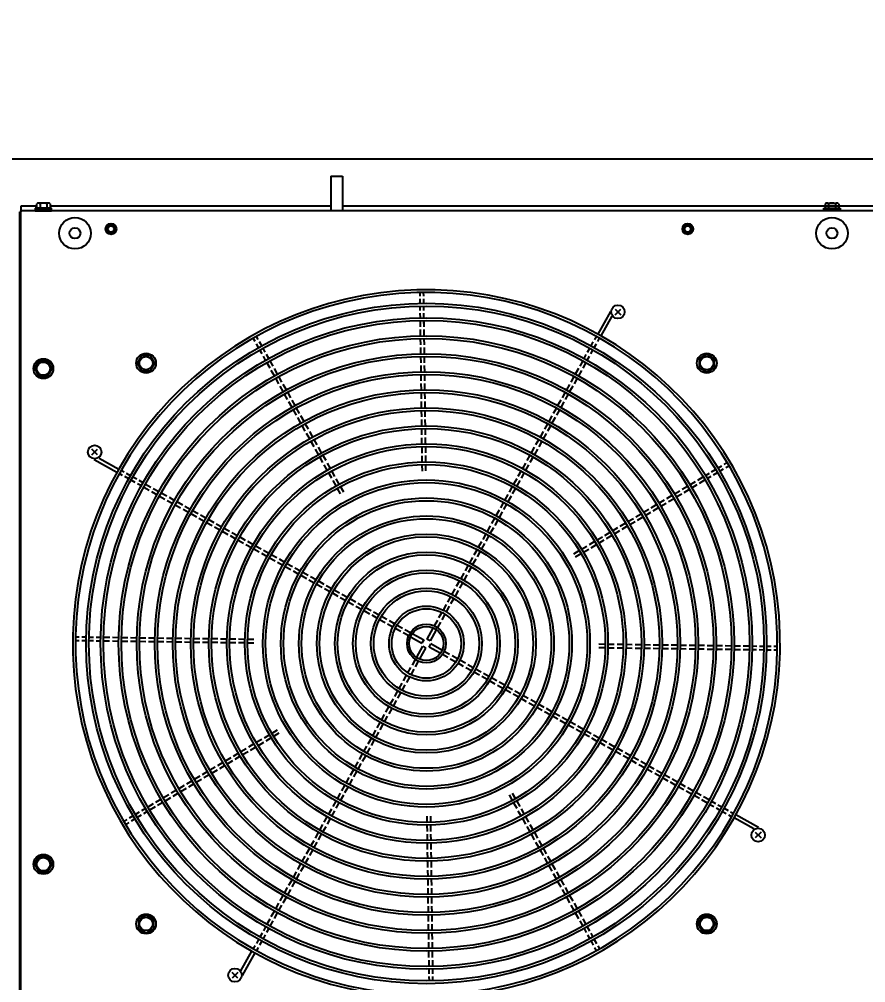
# Model space of a CAD drawing. Header units: millimetres. Extents: x -15161 to 10473752, y -72817 to 33960.
# Drawn here: x 74312.7 to 74406.6, y -45313.4 to -45206.5 of the extents above; entities that cross this region are included whole.
import ezdxf
from ezdxf import colors
from ezdxf.entities.mleader import LeaderData, LeaderLine
from ezdxf.enums import TextEntityAlignment as Align
from ezdxf.math import Vec2, Vec3

# ---------------------------------------------------------------- set-up
doc = ezdxf.new("R2010")
doc.units = ezdxf.units.MM
doc.styles.get("Standard").update_dxf_attribs({"font": 'arial.ttf'})

# ---------------------------------------------------------------- blocks, each defined once
blk = doc.blocks.new('建築底圖1140116')
blk.add_lwpolyline([(1710.08, -21908.9), (-1953.16, -21908.9)])
blk = doc.blocks.new('NAILU')
at = {"linetype": 'ByBlock'}
for p, q in [((1.06, -1.06), (-1.06, 1.06)), ((-1.06, -1.06), (1.06, 1.06))]:
    blk.add_line(p, q, dxfattribs=at)
blk.add_circle((0, 0), 2.5, dxfattribs=at)
blk = doc.blocks.new('機組圖灰底')
at = {"color": 8}
for p, q in [((83150.32, -33323.92), (83150.32, -33327.74)), ((83150.32, -33323.92), (83151.62, -33323.92)), ((83151.62, -33323.92), (83151.62, -33327.74)), ((83115.92, -33327.24), (83115.92, -33327.87)), ((83117.67, -33327.24), (83115.92, -33327.24)), ((83115.92, -33331.27), (83115.92, -33327.77)), ((83295.92, -33327.77), (83115.92, -33327.77)), ((83295.8, -33327.77), (83116.04, -33327.77)), ((83116.92, -33327.74), (83116.89, -33327.77)), ((83117.52, -33327.74), (83116.92, -33327.74)), ((83117.52, -33327.45), (83117.52, -33327.77)), ((83119.32, -33327.45), (83117.52, -33327.45)), ((83117.52, -33327.61), (83119.32, -33327.61)), ((83117.52, -33327.77), (83119.32, -33327.77)), ((83117.67, -33326.97), (83117.67, -33327.45)), ((83118.98, -33326.9), (83117.86, -33326.9)), ((83118.05, -33326.97), (83118.05, -33327.45)), ((83118.42, -33327.61), (83118.26, -33327.45)), ((83118.58, -33327.61), (83118.42, -33327.45)), ((83118.8, -33326.97), (83118.8, -33327.45)), ((83119.17, -33326.97), (83119.17, -33327.45)), ((83150.32, -33327.24), (83119.17, -33327.24)), ((83119.32, -33327.77), (83119.32, -33327.45)), ((83292.54, -33327.74), (83119.32, -33327.74)), ((83260.22, -33327.24), (83151.62, -33327.24)), ((83205.02, -33327.77), (83205.02, -33327.45)), ((83205.02, -33327.45), (83206.82, -33327.45)), ((83206.82, -33327.61), (83205.02, -33327.61)), ((83206.82, -33327.77), (83205.02, -33327.77)), ((83205.17, -33326.97), (83205.17, -33327.45)), ((83205.36, -33326.9), (83206.48, -33326.9)), ((83205.55, -33326.97), (83205.55, -33327.45)), ((83205.76, -33327.61), (83205.92, -33327.45)), ((83205.92, -33327.61), (83206.08, -33327.45)), ((83206.3, -33326.97), (83206.3, -33327.45)), ((83206.67, -33326.97), (83206.67, -33327.45)), ((83206.82, -33327.45), (83206.82, -33327.77)), ((83115.8, -33327.87), (83115.92, -33327.87)), ((83115.8, -33417.67), (83115.8, -33327.87)), ((83115.92, -33417.65), (83115.92, -33327.89)), ((83160.22, -33337.23), (83160.21, -33336.83)), ((83160.62, -33337.23), (83160.61, -33336.83)), ((83160.23, -33338.03), (83160.22, -33337.53)), ((83160.24, -33338.83), (83160.23, -33338.33)), ((83160.63, -33338.03), (83160.62, -33337.53)), ((83160.64, -33338.83), (83160.63, -33338.33)), ((83160.25, -33339.63), (83160.24, -33339.13)), ((83160.65, -33339.63), (83160.64, -33339.13)), ((83181.34, -33338.92), (83179.93, -33341.43)), ((83181.5, -33339.45), (83180.28, -33341.63)), ((83181.85, -33338.65), (83182.49, -33339.28)), ((83181.85, -33339.28), (83182.49, -33338.65)), ((83160.26, -33340.63), (83160.25, -33339.93)), ((83160.27, -33340.63), (83160.26, -33339.93)), ((83160.66, -33340.63), (83160.65, -33339.93)), ((83160.67, -33340.63), (83160.66, -33339.93)), ((83142.25, -33342.05), (83142.06, -33341.7)), ((83160.28, -33341.63), (83160.27, -33340.93)), ((83160.68, -33341.63), (83160.67, -33340.93)), ((83179.59, -33342.05), (83179.78, -33341.7)), ((83141.91, -33342.24), (83141.71, -33341.89)), ((83142.3, -33342.94), (83142.05, -33342.5)), ((83142.64, -33342.74), (83142.4, -33342.31)), ((83160.29, -33342.63), (83160.28, -33341.93)), ((83160.69, -33342.63), (83160.68, -33341.93)), ((83179.2, -33342.74), (83179.44, -33342.31)), ((83179.55, -33342.94), (83179.79, -33342.5)), ((83179.94, -33342.24), (83180.13, -33341.89)), ((83142.69, -33343.64), (83142.44, -33343.2)), ((83143.04, -33343.44), (83142.79, -33343)), ((83143.43, -33344.14), (83143.18, -33343.7)), ((83160.3, -33343.63), (83160.3, -33342.93)), ((83160.7, -33343.63), (83160.7, -33342.93)), ((83178.42, -33344.14), (83178.66, -33343.7)), ((83178.81, -33343.44), (83179.05, -33343.01)), ((83179.16, -33343.64), (83179.4, -33343.2)), ((83143.08, -33344.33), (83142.83, -33343.9)), ((83143.57, -33345.21), (83143.22, -33344.6)), ((83143.92, -33345.01), (83143.57, -33344.4)), ((83160.32, -33344.63), (83160.31, -33343.93)), ((83160.33, -33345.63), (83160.32, -33344.93)), ((83160.72, -33344.63), (83160.71, -33343.93)), ((83160.73, -33345.63), (83160.72, -33344.93)), ((83178.27, -33344.4), (83177.93, -33345.01)), ((83178.62, -33344.6), (83178.27, -33345.21)), ((83178.76, -33344.34), (83179.01, -33343.9)), ((83144.06, -33346.08), (83143.71, -33345.47)), ((83144.4, -33345.88), (83144.06, -33345.27)), ((83160.34, -33346.63), (83160.33, -33345.93)), ((83160.74, -33346.63), (83160.73, -33345.93)), ((83177.78, -33345.27), (83177.44, -33345.88)), ((83178.13, -33345.47), (83177.79, -33346.08)), ((83144.54, -33346.95), (83144.2, -33346.34)), ((83144.89, -33346.76), (83144.55, -33346.15)), ((83145.38, -33347.63), (83145.04, -33347.02)), ((83160.36, -33347.63), (83160.35, -33346.93)), ((83160.76, -33347.62), (83160.75, -33346.93)), ((83176.8, -33347.02), (83176.46, -33347.63)), ((83177.29, -33346.15), (83176.95, -33346.76)), ((83177.64, -33346.34), (83177.3, -33346.95)), ((83145.03, -33347.82), (83144.69, -33347.21)), ((83145.52, -33348.7), (83145.18, -33348.09)), ((83145.87, -33348.5), (83145.53, -33347.89)), ((83160.37, -33348.63), (83160.36, -33347.93)), ((83160.77, -33348.62), (83160.76, -33347.92)), ((83176.31, -33347.89), (83175.97, -33348.5)), ((83176.66, -33348.09), (83176.32, -33348.7)), ((83177.15, -33347.21), (83176.81, -33347.82)), ((83146.01, -33349.57), (83145.67, -33348.96)), ((83146.36, -33349.37), (83146.02, -33348.76)), ((83160.38, -33349.63), (83160.37, -33348.93)), ((83160.78, -33349.62), (83160.77, -33348.92)), ((83175.82, -33348.76), (83175.48, -33349.37)), ((83176.17, -33348.96), (83175.83, -33349.57)), ((83146.5, -33350.44), (83146.16, -33349.83)), ((83146.85, -33350.25), (83146.51, -33349.64)), ((83160.4, -33350.63), (83160.39, -33349.93)), ((83160.8, -33350.62), (83160.79, -33349.92)), ((83175.34, -33349.64), (83174.99, -33350.25)), ((83175.68, -33349.83), (83175.34, -33350.44)), ((83146.99, -33351.31), (83146.65, -33350.7)), ((83147.34, -33351.12), (83146.99, -33350.51)), ((83160.41, -33351.63), (83160.4, -33350.93)), ((83160.81, -33351.62), (83160.8, -33350.92)), ((83174.85, -33350.51), (83174.5, -33351.12)), ((83175.2, -33350.7), (83174.85, -33351.31)), ((83147.48, -33352.19), (83147.13, -33351.58)), ((83147.83, -33351.99), (83147.48, -33351.38)), ((83148.31, -33352.86), (83147.97, -33352.25)), ((83160.42, -33352.63), (83160.41, -33351.93)), ((83160.82, -33352.62), (83160.81, -33351.92)), ((83173.87, -33352.25), (83173.53, -33352.86)), ((83174.36, -33351.38), (83174.02, -33351.99)), ((83174.71, -33351.58), (83174.36, -33352.19)), ((83147.97, -33353.06), (83147.62, -33352.45)), ((83148.45, -33353.93), (83148.11, -33353.32)), ((83148.8, -33353.74), (83148.46, -33353.13)), ((83160.43, -33353.63), (83160.42, -33352.93)), ((83160.83, -33353.62), (83160.82, -33352.92)), ((83173.38, -33353.13), (83173.04, -33353.74)), ((83173.73, -33353.32), (83173.39, -33353.93)), ((83174.22, -33352.45), (83173.88, -33353.06)), ((83148.94, -33354.8), (83148.6, -33354.19)), ((83149.29, -33354.61), (83148.95, -33354)), ((83160.45, -33354.63), (83160.44, -33353.93)), ((83160.85, -33354.62), (83160.84, -33353.92)), ((83172.89, -33354), (83172.55, -33354.61)), ((83173.24, -33354.19), (83172.9, -33354.8)), ((83124.06, -33355.35), (83126.58, -33356.77)), ((83124.6, -33355.2), (83126.78, -33356.42)), ((83149.43, -33355.68), (83149.09, -33355.07)), ((83149.78, -33355.48), (83149.44, -33354.87)), ((83160.46, -33355.63), (83160.45, -33354.93)), ((83160.86, -33355.62), (83160.85, -33354.92)), ((83172.4, -33354.87), (83172.06, -33355.48)), ((83172.75, -33355.07), (83172.41, -33355.68)), ((83127.39, -33356.76), (83127.04, -33356.56)), ((83149.92, -33356.55), (83149.58, -33355.94)), ((83150.27, -33356.35), (83149.93, -33355.74)), ((83150.76, -33357.23), (83150.42, -33356.62)), ((83160.47, -33356.63), (83160.46, -33355.93)), ((83160.87, -33356.62), (83160.86, -33355.92)), ((83171.42, -33356.62), (83171.08, -33357.23)), ((83171.91, -33355.74), (83171.57, -33356.35)), ((83172.26, -33355.94), (83171.92, -33356.55)), ((83192.57, -33356.71), (83193, -33356.46)), ((83193.26, -33356.3), (83193.69, -33356.05)), ((83193.47, -33356.65), (83193.9, -33356.39)), ((83193.95, -33355.9), (83194.29, -33355.69)), ((83194.15, -33356.24), (83194.5, -33356.04)), ((83127.19, -33357.11), (83126.84, -33356.91)), ((83127.89, -33357.5), (83127.45, -33357.25)), ((83128.09, -33357.15), (83127.65, -33356.9)), ((83128.59, -33357.89), (83128.15, -33357.64)), ((83128.78, -33357.54), (83128.35, -33357.3)), ((83129.48, -33357.93), (83129.05, -33357.69)), ((83150.41, -33357.42), (83150.07, -33356.81)), ((83150.9, -33358.29), (83150.56, -33357.68)), ((83151.25, -33358.1), (83150.91, -33357.49)), ((83170.94, -33357.49), (83170.59, -33358.1)), ((83171.29, -33357.68), (83170.94, -33358.29)), ((83171.77, -33356.81), (83171.43, -33357.42)), ((83191.03, -33357.64), (83191.63, -33357.28)), ((83191.23, -33357.98), (83191.83, -33357.62)), ((83191.89, -33357.12), (83192.32, -33356.87)), ((83192.09, -33357.47), (83192.52, -33357.21)), ((83192.78, -33357.06), (83193.21, -33356.8)), ((83129.29, -33358.28), (83128.85, -33358.04)), ((83129.55, -33358.43), (83130.16, -33358.77)), ((83129.74, -33358.08), (83130.35, -33358.42)), ((83130.61, -33358.57), (83131.23, -33358.91)), ((83151.39, -33359.17), (83151.04, -33358.56)), ((83151.74, -33358.97), (83151.39, -33358.36)), ((83170.45, -33358.36), (83170.11, -33358.97)), ((83170.8, -33358.56), (83170.45, -33359.17)), ((83188.45, -33359.17), (83189.05, -33358.81)), ((83189.31, -33358.66), (83189.91, -33358.3)), ((83189.51, -33359), (83190.12, -33358.64)), ((83190.17, -33358.15), (83190.77, -33357.79)), ((83190.37, -33358.49), (83190.98, -33358.13)), ((83130.42, -33358.92), (83131.03, -33359.26)), ((83131.29, -33359.41), (83131.9, -33359.75)), ((83131.49, -33359.06), (83132.1, -33359.4)), ((83132.16, -33359.89), (83132.78, -33360.24)), ((83132.36, -33359.54), (83132.97, -33359.89)), ((83169.96, -33359.23), (83169.62, -33359.84)), ((83170.31, -33359.43), (83169.97, -33360.04)), ((83186.73, -33360.19), (83187.33, -33359.83)), ((83187.59, -33359.68), (83188.19, -33359.32)), ((83187.8, -33360.02), (83188.4, -33359.67)), ((83188.65, -33359.51), (83189.26, -33359.15)), ((83133.04, -33360.38), (83133.65, -33360.72)), ((83133.23, -33360.03), (83133.84, -33360.38)), ((83133.91, -33360.87), (83134.52, -33361.21)), ((83134.1, -33360.52), (83134.72, -33360.86)), ((83168.98, -33360.98), (83168.64, -33361.59)), ((83169.47, -33360.1), (83169.13, -33360.72)), ((83169.82, -33360.3), (83169.48, -33360.91)), ((83185.01, -33361.21), (83185.61, -33360.86)), ((83185.87, -33360.7), (83186.47, -33360.34)), ((83186.08, -33361.05), (83186.68, -33360.69)), ((83186.94, -33360.54), (83187.54, -33360.18)), ((83134.78, -33361.36), (83135.39, -33361.7)), ((83134.98, -33361.01), (83135.59, -33361.35)), ((83135.65, -33361.85), (83136.26, -33362.19)), ((83135.85, -33361.5), (83136.46, -33361.84)), ((83136.72, -33361.99), (83137.33, -33362.33)), ((83168.49, -33361.85), (83168.15, -33362.46)), ((83168.84, -33362.05), (83168.5, -33362.66)), ((83169.33, -33361.17), (83168.99, -33361.78)), ((83183.29, -33362.24), (83183.89, -33361.88)), ((83184.15, -33361.72), (83184.75, -33361.37)), ((83184.36, -33362.07), (83184.96, -33361.71)), ((83185.22, -33361.56), (83185.82, -33361.2)), ((83136.53, -33362.34), (83137.14, -33362.68)), ((83137.4, -33362.83), (83138.01, -33363.17)), ((83137.59, -33362.48), (83138.21, -33362.82)), ((83138.47, -33362.97), (83139.08, -33363.31)), ((83168, -33362.72), (83167.66, -33363.33)), ((83168.35, -33362.92), (83168.01, -33363.53)), ((83181.57, -33363.26), (83182.18, -33362.9)), ((83182.43, -33362.75), (83183.04, -33362.39)), ((83182.64, -33363.09), (83183.24, -33362.73)), ((83183.5, -33362.58), (83184.1, -33362.22)), ((83138.27, -33363.32), (83138.88, -33363.66)), ((83139.14, -33363.8), (83139.75, -33364.15)), ((83139.34, -33363.45), (83139.95, -33363.8)), ((83140.21, -33363.94), (83140.82, -33364.29)), ((83167.51, -33363.59), (83167.17, -33364.21)), ((83167.86, -33363.79), (83167.52, -33364.4)), ((83179.86, -33364.28), (83180.46, -33363.92)), ((83180.71, -33363.77), (83181.32, -33363.41)), ((83180.92, -33364.11), (83181.52, -33363.76)), ((83181.78, -33363.6), (83182.38, -33363.24)), ((83140.02, -33364.29), (83140.63, -33364.63)), ((83140.89, -33364.78), (83141.5, -33365.12)), ((83141.08, -33364.43), (83141.69, -33364.77)), ((83141.96, -33364.92), (83142.57, -33365.26)), ((83167.03, -33364.47), (83166.68, -33365.08)), ((83167.37, -33364.66), (83167.03, -33365.27)), ((83178.14, -33365.3), (83178.74, -33364.95)), ((83179, -33364.79), (83179.6, -33364.43)), ((83179.2, -33365.14), (83179.8, -33364.78)), ((83180.06, -33364.62), (83180.66, -33364.27)), ((83141.76, -33365.27), (83142.37, -33365.61)), ((83142.63, -33365.76), (83143.24, -33366.1)), ((83142.83, -33365.41), (83143.44, -33365.75)), ((83143.51, -33366.25), (83144.12, -33366.59)), ((83143.7, -33365.9), (83144.31, -33366.24)), ((83166.05, -33366.21), (83165.71, -33366.82)), ((83166.54, -33365.34), (83166.19, -33365.95)), ((83166.89, -33365.54), (83166.54, -33366.15)), ((83177.28, -33365.81), (83177.88, -33365.46)), ((83177.48, -33366.16), (83178.08, -33365.8)), ((83178.34, -33365.65), (83178.94, -33365.29)), ((83144.38, -33366.74), (83144.99, -33367.08)), ((83144.57, -33366.39), (83145.18, -33366.73)), ((83145.25, -33367.23), (83145.86, -33367.57)), ((83145.45, -33366.88), (83146.06, -33367.22)), ((83146.32, -33367.37), (83146.93, -33367.71)), ((83165.56, -33367.09), (83165.22, -33367.7)), ((83165.91, -33367.28), (83165.57, -33367.89)), ((83166.4, -33366.41), (83166.05, -33367.02)), ((83146.12, -33367.71), (83146.73, -33368.06)), ((83147, -33368.2), (83147.61, -33368.55)), ((83147.19, -33367.85), (83147.8, -33368.2)), ((83148.06, -33368.34), (83148.67, -33368.68)), ((83165.07, -33367.96), (83164.73, -33368.57)), ((83165.42, -33368.15), (83165.08, -33368.76)), ((83147.87, -33368.69), (83148.48, -33369.03)), ((83148.74, -33369.18), (83149.35, -33369.52)), ((83148.94, -33368.83), (83149.55, -33369.17)), ((83149.81, -33369.32), (83150.42, -33369.66)), ((83164.58, -33368.83), (83164.24, -33369.44)), ((83164.93, -33369.03), (83164.59, -33369.64)), ((83149.61, -33369.67), (83150.22, -33370.01)), ((83150.49, -33370.16), (83151.1, -33370.5)), ((83150.68, -33369.81), (83151.29, -33370.15)), ((83151.55, -33370.3), (83152.17, -33370.64)), ((83163.6, -33370.58), (83163.26, -33371.19)), ((83164.09, -33369.7), (83163.75, -33370.31)), ((83164.44, -33369.9), (83164.1, -33370.51)), ((83151.36, -33370.65), (83151.97, -33370.99)), ((83152.23, -33371.14), (83152.84, -33371.48)), ((83152.43, -33370.79), (83153.04, -33371.13)), ((83153.1, -33371.62), (83153.71, -33371.97)), ((83153.3, -33371.28), (83153.91, -33371.62)), ((83163.11, -33371.45), (83162.77, -33372.06)), ((83163.46, -33371.64), (83163.12, -33372.26)), ((83163.95, -33370.77), (83163.61, -33371.38)), ((83153.98, -33372.11), (83154.59, -33372.46)), ((83154.17, -33371.76), (83154.78, -33372.11)), ((83154.85, -33372.6), (83155.46, -33372.94)), ((83155.04, -33372.25), (83155.66, -33372.6)), ((83155.92, -33372.74), (83156.53, -33373.08)), ((83162.63, -33372.32), (83162.28, -33372.93)), ((83162.97, -33372.52), (83162.63, -33373.13)), ((83155.72, -33373.09), (83156.33, -33373.43)), ((83156.6, -33373.58), (83157.21, -33373.92)), ((83156.79, -33373.23), (83157.4, -33373.57)), ((83157.66, -33373.72), (83158.28, -33374.06)), ((83162.14, -33373.2), (83161.79, -33373.81)), ((83162.48, -33373.39), (83162.14, -33374)), ((83157.47, -33374.07), (83158.08, -33374.41)), ((83158.34, -33374.56), (83158.96, -33374.9)), ((83158.54, -33374.21), (83159.15, -33374.55)), ((83159.41, -33374.7), (83160.62, -33375.38)), ((83161.65, -33374.07), (83160.97, -33375.28)), ((83161.99, -33374.27), (83161.32, -33375.47)), ((83122.37, -33375.47), (83121.97, -33375.47)), ((83122.38, -33375.07), (83121.98, -33375.07)), ((83123.17, -33375.48), (83122.67, -33375.48)), ((83123.18, -33375.08), (83122.68, -33375.08)), ((83123.97, -33375.49), (83123.47, -33375.49)), ((83123.98, -33375.09), (83123.48, -33375.09)), ((83124.77, -33375.51), (83124.27, -33375.5)), ((83124.78, -33375.11), (83124.28, -33375.1)), ((83125.77, -33375.52), (83125.07, -33375.51)), ((83125.78, -33375.12), (83125.08, -33375.11)), ((83126.77, -33375.53), (83126.07, -33375.52)), ((83126.78, -33375.13), (83126.08, -33375.12)), ((83127.77, -33375.55), (83127.07, -33375.54)), ((83127.78, -33375.15), (83127.08, -33375.14)), ((83128.77, -33375.56), (83128.07, -33375.55)), ((83128.78, -33375.16), (83128.08, -33375.15)), ((83129.77, -33375.57), (83129.07, -33375.56)), ((83129.78, -33375.17), (83129.08, -33375.16)), ((83130.77, -33375.58), (83130.07, -33375.58)), ((83130.78, -33375.18), (83130.08, -33375.18)), ((83131.77, -33375.6), (83131.07, -33375.59)), ((83131.78, -33375.2), (83131.08, -33375.19)), ((83132.77, -33375.61), (83132.07, -33375.6)), ((83132.78, -33375.21), (83132.08, -33375.2)), ((83133.77, -33375.62), (83133.07, -33375.61)), ((83133.78, -33375.22), (83133.08, -33375.21)), ((83134.77, -33375.64), (83134.07, -33375.63)), ((83134.78, -33375.24), (83134.08, -33375.23)), ((83135.77, -33375.65), (83135.07, -33375.64)), ((83135.78, -33375.25), (83135.08, -33375.24)), ((83136.77, -33375.66), (83136.07, -33375.65)), ((83136.78, -33375.26), (83136.08, -33375.25)), ((83137.77, -33375.67), (83137.07, -33375.67)), ((83137.78, -33375.27), (83137.08, -33375.27)), ((83138.77, -33375.69), (83138.07, -33375.68)), ((83138.78, -33375.29), (83138.08, -33375.28)), ((83139.77, -33375.7), (83139.07, -33375.69)), ((83139.78, -33375.3), (83139.08, -33375.29)), ((83140.77, -33375.71), (83140.07, -33375.7)), ((83140.78, -33375.31), (83140.08, -33375.3)), ((83141.77, -33375.73), (83141.07, -33375.72)), ((83141.78, -33375.33), (83141.08, -33375.32)), ((83159.22, -33375.05), (83160.42, -33375.73)), ((83160.62, -33375.38), (83160.42, -33375.73)), ((83161.32, -33375.47), (83160.97, -33375.28)), ((83161.22, -33376.17), (83161.42, -33375.82)), ((83162.62, -33376.5), (83161.42, -33375.82)), ((83180.07, -33375.82), (83180.77, -33375.83)), ((83181.07, -33375.84), (83181.77, -33375.84)), ((83182.07, -33375.85), (83182.77, -33375.86)), ((83183.07, -33375.86), (83183.77, -33375.87)), ((83184.07, -33375.87), (83184.77, -33375.88)), ((83185.07, -33375.89), (83185.77, -33375.9)), ((83186.07, -33375.9), (83186.77, -33375.91)), ((83187.07, -33375.91), (83187.77, -33375.92)), ((83188.07, -33375.93), (83188.77, -33375.93)), ((83189.07, -33375.94), (83189.77, -33375.95)), ((83190.07, -33375.95), (83190.77, -33375.96)), ((83159.85, -33377.28), (83160.52, -33376.08)), ((83160.2, -33377.48), (83160.87, -33376.27)), ((83160.52, -33376.08), (83160.87, -33376.27)), ((83162.43, -33376.85), (83161.22, -33376.17)), ((83163.3, -33377.34), (83162.69, -33377)), ((83163.5, -33376.99), (83162.89, -33376.65)), ((83180.07, -33376.22), (83180.77, -33376.23)), ((83181.07, -33376.24), (83181.77, -33376.24)), ((83182.07, -33376.25), (83182.77, -33376.26)), ((83183.07, -33376.26), (83183.77, -33376.27)), ((83184.07, -33376.27), (83184.77, -33376.28)), ((83185.07, -33376.29), (83185.77, -33376.3)), ((83186.07, -33376.3), (83186.77, -33376.31)), ((83187.07, -33376.31), (83187.77, -33376.32)), ((83188.07, -33376.33), (83188.76, -33376.33)), ((83189.06, -33376.34), (83189.76, -33376.35)), ((83190.06, -33376.35), (83190.76, -33376.36)), ((83191.06, -33376.36), (83191.76, -33376.37)), ((83191.07, -33375.96), (83191.77, -33375.97)), ((83192.06, -33376.38), (83192.76, -33376.39)), ((83192.07, -33375.98), (83192.77, -33375.99)), ((83193.06, -33376.39), (83193.76, -33376.4)), ((83193.07, -33375.99), (83193.77, -33376)), ((83194.06, -33376.4), (83194.76, -33376.41)), ((83194.07, -33376), (83194.77, -33376.01)), ((83195.06, -33376.42), (83195.76, -33376.43)), ((83195.07, -33376.02), (83195.77, -33376.03)), ((83196.06, -33376.43), (83196.76, -33376.44)), ((83196.07, -33376.03), (83196.77, -33376.04)), ((83197.06, -33376.44), (83197.56, -33376.45)), ((83197.07, -33376.04), (83197.57, -33376.05)), ((83197.86, -33376.45), (83198.36, -33376.46)), ((83197.87, -33376.05), (83198.37, -33376.06)), ((83198.66, -33376.46), (83199.16, -33376.47)), ((83198.67, -33376.06), (83199.17, -33376.07)), ((83199.46, -33376.48), (83199.86, -33376.48)), ((83199.47, -33376.08), (83199.87, -33376.08)), ((83159.36, -33378.16), (83159.7, -33377.54)), ((83159.71, -33378.35), (83160.05, -33377.74)), ((83164.18, -33377.83), (83163.57, -33377.49)), ((83164.37, -33377.48), (83163.76, -33377.14)), ((83165.05, -33378.32), (83164.44, -33377.97)), ((83165.25, -33377.97), (83164.63, -33377.63)), ((83158.87, -33379.03), (83159.21, -33378.42)), ((83159.22, -33379.23), (83159.56, -33378.61)), ((83165.92, -33378.81), (83165.31, -33378.46)), ((83166.12, -33378.46), (83165.51, -33378.12)), ((83166.8, -33379.3), (83166.19, -33378.95)), ((83166.99, -33378.95), (83166.38, -33378.6)), ((83167.86, -33379.44), (83167.25, -33379.09)), ((83157.89, -33380.78), (83158.23, -33380.17)), ((83158.38, -33379.9), (83158.72, -33379.29)), ((83158.73, -33380.1), (83159.07, -33379.49)), ((83167.67, -33379.78), (83167.06, -33379.44)), ((83168.54, -33380.27), (83167.93, -33379.93)), ((83168.74, -33379.92), (83168.13, -33379.58)), ((83169.61, -33380.41), (83169, -33380.07)), ((83157.4, -33381.65), (83157.74, -33381.04)), ((83157.75, -33381.85), (83158.09, -33381.23)), ((83158.24, -33380.97), (83158.58, -33380.36)), ((83169.41, -33380.76), (83168.8, -33380.42)), ((83170.29, -33381.25), (83169.68, -33380.91)), ((83170.48, -33380.9), (83169.87, -33380.56)), ((83171.36, -33381.39), (83170.74, -33381.05)), ((83156.91, -33382.52), (83157.25, -33381.91)), ((83157.26, -33382.72), (83157.6, -33382.11)), ((83171.16, -33381.74), (83170.55, -33381.4)), ((83172.03, -33382.23), (83171.42, -33381.89)), ((83172.23, -33381.88), (83171.62, -33381.54)), ((83173.1, -33382.37), (83172.49, -33382.03)), ((83156.42, -33383.4), (83156.76, -33382.78)), ((83156.77, -33383.59), (83157.11, -33382.98)), ((83172.9, -33382.72), (83172.29, -33382.38)), ((83173.78, -33383.21), (83173.17, -33382.86)), ((83173.97, -33382.86), (83173.36, -33382.52)), ((83174.65, -33383.7), (83174.04, -33383.35)), ((83174.85, -33383.35), (83174.23, -33383)), ((83155.93, -33384.27), (83156.28, -33383.66)), ((83156.28, -33384.46), (83156.62, -33383.85)), ((83175.52, -33384.18), (83174.91, -33383.84)), ((83175.72, -33383.83), (83175.11, -33383.49)), ((83176.39, -33384.67), (83175.78, -33384.33)), ((83176.59, -33384.32), (83175.98, -33383.98)), ((83177.46, -33384.81), (83176.85, -33384.47)), ((83144.36, -33385.39), (83143.76, -33385.75)), ((83154.96, -33386.01), (83155.3, -33385.4)), ((83155.44, -33385.14), (83155.79, -33384.53)), ((83155.79, -33385.34), (83156.14, -33384.73)), ((83177.27, -33385.16), (83176.66, -33384.82)), ((83178.14, -33385.65), (83177.53, -33385.31)), ((83178.34, -33385.3), (83177.72, -33384.96)), ((83179.21, -33385.79), (83178.6, -33385.45)), ((83142.64, -33386.41), (83142.04, -33386.77)), ((83143.5, -33385.9), (83142.9, -33386.26)), ((83143.71, -33386.25), (83143.1, -33386.6)), ((83144.56, -33385.73), (83143.96, -33386.09)), ((83154.47, -33386.89), (83154.81, -33386.28)), ((83154.82, -33387.08), (83155.16, -33386.47)), ((83155.3, -33386.21), (83155.65, -33385.6)), ((83179.01, -33386.14), (83178.4, -33385.8)), ((83179.88, -33386.63), (83179.27, -33386.29)), ((83180.08, -33386.28), (83179.47, -33385.94)), ((83180.95, -33386.77), (83180.34, -33386.43)), ((83140.92, -33387.44), (83140.32, -33387.79)), ((83141.78, -33386.92), (83141.18, -33387.28)), ((83141.99, -33387.27), (83141.38, -33387.63)), ((83142.85, -33386.76), (83142.24, -33387.11)), ((83153.98, -33387.76), (83154.32, -33387.15)), ((83154.33, -33387.95), (83154.67, -33387.34)), ((83180.76, -33387.12), (83180.15, -33386.77)), ((83181.63, -33387.61), (83181.02, -33387.26)), ((83181.82, -33387.26), (83181.21, -33386.91)), ((83182.7, -33387.75), (83182.09, -33387.4)), ((83139.2, -33388.46), (83138.6, -33388.82)), ((83140.06, -33387.95), (83139.46, -33388.3)), ((83140.27, -33388.29), (83139.67, -33388.65)), ((83141.13, -33387.78), (83140.52, -33388.14)), ((83153.49, -33388.63), (83153.83, -33388.02)), ((83153.84, -33388.83), (83154.18, -33388.22)), ((83182.5, -33388.09), (83181.89, -33387.75)), ((83183.37, -33388.58), (83182.76, -33388.24)), ((83183.57, -33388.23), (83182.96, -33387.89)), ((83184.25, -33389.07), (83183.64, -33388.73)), ((83184.44, -33388.72), (83183.83, -33388.38)), ((83137.48, -33389.48), (83136.88, -33389.84)), ((83137.69, -33389.82), (83137.09, -33390.18)), ((83138.34, -33388.97), (83137.74, -33389.33)), ((83138.55, -33389.31), (83137.95, -33389.67)), ((83139.41, -33388.8), (83138.81, -33389.16)), ((83152.51, -33390.38), (83152.85, -33389.77)), ((83153, -33389.5), (83153.34, -33388.89)), ((83153.35, -33389.7), (83153.69, -33389.09)), ((83185.12, -33389.56), (83184.51, -33389.22)), ((83185.31, -33389.21), (83184.7, -33388.87)), ((83185.99, -33390.05), (83185.38, -33389.71)), ((83186.19, -33389.7), (83185.58, -33389.36)), ((83187.06, -33390.19), (83186.45, -33389.85)), ((83135.77, -33390.5), (83135.16, -33390.86)), ((83135.97, -33390.85), (83135.37, -33391.2)), ((83136.62, -33389.99), (83136.02, -33390.35)), ((83136.83, -33390.34), (83136.23, -33390.69)), ((83152.02, -33391.25), (83152.36, -33390.64)), ((83152.37, -33391.44), (83152.71, -33390.83)), ((83152.86, -33390.57), (83153.2, -33389.96)), ((83186.86, -33390.54), (83186.25, -33390.2)), ((83187.74, -33391.03), (83187.13, -33390.68)), ((83187.93, -33390.68), (83187.32, -33390.34)), ((83188.8, -33391.17), (83188.19, -33390.82)), ((83134.05, -33391.53), (83133.44, -33391.88)), ((83134.25, -33391.87), (83133.65, -33392.23)), ((83134.91, -33391.01), (83134.3, -33391.37)), ((83135.11, -33391.36), (83134.51, -33391.72)), ((83151.53, -33392.12), (83151.88, -33391.51)), ((83151.88, -33392.32), (83152.22, -33391.71)), ((83188.61, -33391.52), (83188, -33391.17)), ((83189.48, -33392), (83188.87, -33391.66)), ((83189.68, -33391.66), (83189.07, -33391.31)), ((83190.55, -33392.14), (83189.94, -33391.8)), ((83131.47, -33393.06), (83130.87, -33393.42)), ((83132.33, -33392.55), (83131.73, -33392.91)), ((83132.53, -33392.89), (83131.93, -33393.25)), ((83133.19, -33392.04), (83132.58, -33392.39)), ((83133.39, -33392.38), (83132.79, -33392.74)), ((83151.04, -33392.99), (83151.39, -33392.38)), ((83151.39, -33393.19), (83151.74, -33392.58)), ((83170.11, -33392.58), (83170.45, -33393.19)), ((83170.45, -33392.38), (83170.8, -33392.99)), ((83190.35, -33392.49), (83189.74, -33392.15)), ((83191.23, -33392.98), (83190.62, -33392.64)), ((83191.42, -33392.63), (83190.81, -33392.29)), ((83192.29, -33393.12), (83191.68, -33392.78)), ((83129.75, -33394.08), (83129.32, -33394.34)), ((83130.61, -33393.57), (83130.01, -33393.93)), ((83130.81, -33393.91), (83130.21, -33394.27)), ((83131.67, -33393.4), (83131.07, -33393.76)), ((83150.07, -33394.74), (83150.41, -33394.13)), ((83150.56, -33393.87), (83150.9, -33393.26)), ((83150.91, -33394.06), (83151.25, -33393.45)), ((83170.59, -33393.45), (83170.94, -33394.06)), ((83170.94, -33393.26), (83171.29, -33393.87)), ((83171.43, -33394.13), (83171.77, -33394.74)), ((83192.1, -33393.47), (83191.49, -33393.13)), ((83192.36, -33393.62), (83192.8, -33393.86)), ((83192.56, -33393.27), (83192.99, -33393.51)), ((83193.06, -33394.01), (83193.49, -33394.25)), ((83193.25, -33393.66), (83193.69, -33393.91)), ((83193.95, -33394.05), (83194.39, -33394.3)), ((83128.37, -33394.9), (83127.94, -33395.15)), ((83129.06, -33394.49), (83128.63, -33394.74)), ((83129.26, -33394.83), (83128.83, -33395.09)), ((83129.95, -33394.42), (83129.52, -33394.68)), ((83149.58, -33395.61), (83149.92, -33395)), ((83149.93, -33395.81), (83150.27, -33395.2)), ((83150.42, -33394.93), (83150.76, -33394.32)), ((83160.97, -33394.92), (83160.98, -33395.62)), ((83161.37, -33394.92), (83161.38, -33395.62)), ((83171.08, -33394.32), (83171.42, -33394.93)), ((83171.57, -33395.2), (83171.91, -33395.81)), ((83171.92, -33395), (83172.26, -33395.61)), ((83193.76, -33394.4), (83194.19, -33394.65)), ((83194.45, -33394.79), (83194.8, -33394.99)), ((83194.65, -33394.44), (83195, -33394.64)), ((83197.24, -33396.35), (83195.07, -33395.13)), ((83197.78, -33396.19), (83195.26, -33394.78)), ((83127.68, -33395.31), (83127.34, -33395.51)), ((83127.89, -33395.65), (83127.55, -33395.85)), ((83128.58, -33395.24), (83128.15, -33395.5)), ((83149.09, -33396.48), (83149.43, -33395.87)), ((83149.44, -33396.68), (83149.78, -33396.07)), ((83160.98, -33395.92), (83160.99, -33396.62)), ((83161.38, -33395.92), (83161.39, -33396.62)), ((83172.06, -33396.07), (83172.4, -33396.68)), ((83172.41, -33395.87), (83172.75, -33396.48)), ((83148.6, -33397.36), (83148.94, -33396.75)), ((83148.95, -33397.55), (83149.29, -33396.94)), ((83160.99, -33396.92), (83161, -33397.62)), ((83161.39, -33396.92), (83161.4, -33397.62)), ((83172.55, -33396.94), (83172.89, -33397.55)), ((83172.9, -33396.75), (83173.24, -33397.36)), ((83198.05, -33396.71), (83197.41, -33397.34)), ((83197.41, -33396.71), (83198.05, -33397.34)), ((83148.11, -33398.23), (83148.45, -33397.62)), ((83148.46, -33398.42), (83148.8, -33397.81)), ((83161.01, -33397.92), (83161.02, -33398.62)), ((83161.41, -33397.92), (83161.42, -33398.62)), ((83173.04, -33397.81), (83173.38, -33398.42)), ((83173.39, -33397.62), (83173.73, -33398.23)), ((83147.13, -33399.97), (83147.48, -33399.36)), ((83147.62, -33399.1), (83147.97, -33398.49)), ((83147.97, -33399.3), (83148.31, -33398.69)), ((83161.02, -33398.92), (83161.03, -33399.62)), ((83161.42, -33398.92), (83161.43, -33399.62)), ((83173.53, -33398.69), (83173.87, -33399.3)), ((83173.88, -33398.49), (83174.22, -33399.1)), ((83174.36, -33399.36), (83174.71, -33399.97)), ((83146.65, -33400.85), (83146.99, -33400.23)), ((83146.99, -33401.04), (83147.34, -33400.43)), ((83147.48, -33400.17), (83147.83, -33399.56)), ((83161.03, -33399.92), (83161.04, -33400.62)), ((83161.43, -33399.92), (83161.44, -33400.62)), ((83174.02, -33399.56), (83174.36, -33400.17)), ((83174.5, -33400.43), (83174.85, -33401.04)), ((83174.85, -33400.23), (83175.2, -33400.85)), ((83146.16, -33401.72), (83146.5, -33401.11)), ((83146.51, -33401.91), (83146.85, -33401.3)), ((83161.05, -33400.92), (83161.06, -33401.62)), ((83161.45, -33400.92), (83161.46, -33401.62)), ((83174.99, -33401.3), (83175.34, -33401.91)), ((83175.34, -33401.11), (83175.68, -33401.72)), ((83145.67, -33402.59), (83146.01, -33401.98)), ((83146.02, -33402.79), (83146.36, -33402.18)), ((83161.06, -33401.92), (83161.07, -33402.62)), ((83161.46, -33401.92), (83161.47, -33402.62)), ((83175.48, -33402.18), (83175.82, -33402.79)), ((83175.83, -33401.98), (83176.17, -33402.59)), ((83144.69, -33404.34), (83145.03, -33403.72)), ((83145.18, -33403.46), (83145.52, -33402.85)), ((83145.53, -33403.66), (83145.87, -33403.05)), ((83161.07, -33402.92), (83161.08, -33403.62)), ((83161.47, -33402.92), (83161.48, -33403.62)), ((83175.97, -33403.05), (83176.31, -33403.66)), ((83176.32, -33402.85), (83176.66, -33403.46)), ((83176.81, -33403.72), (83177.15, -33404.34)), ((83144.2, -33405.21), (83144.54, -33404.6)), ((83144.55, -33405.4), (83144.89, -33404.79)), ((83145.04, -33404.53), (83145.38, -33403.92)), ((83161.08, -33403.92), (83161.09, -33404.62)), ((83161.48, -33403.92), (83161.49, -33404.62)), ((83176.46, -33403.92), (83176.8, -33404.53)), ((83176.95, -33404.79), (83177.29, -33405.4)), ((83177.3, -33404.6), (83177.64, -33405.21)), ((83143.71, -33406.08), (83144.06, -33405.47)), ((83144.06, -33406.28), (83144.4, -33405.66)), ((83161.1, -33404.92), (83161.11, -33405.62)), ((83161.5, -33404.92), (83161.51, -33405.62)), ((83177.44, -33405.66), (83177.78, -33406.28)), ((83177.79, -33405.47), (83178.13, -33406.08)), ((83143.22, -33406.95), (83143.57, -33406.34)), ((83143.57, -33407.15), (83143.92, -33406.54)), ((83161.11, -33405.92), (83161.12, -33406.62)), ((83161.12, -33406.92), (83161.13, -33407.62)), ((83161.51, -33405.92), (83161.52, -33406.62)), ((83161.52, -33406.92), (83161.53, -33407.62)), ((83177.93, -33406.54), (83178.27, -33407.15)), ((83178.27, -33406.34), (83178.62, -33406.95)), ((83142.69, -33407.91), (83142.44, -33408.35)), ((83143.08, -33407.21), (83142.83, -33407.65)), ((83143.43, -33407.41), (83143.18, -33407.85)), ((83161.14, -33407.92), (83161.15, -33408.62)), ((83161.54, -33407.92), (83161.55, -33408.62)), ((83178.41, -33407.41), (83178.66, -33407.85)), ((83178.76, -33407.21), (83179.01, -33407.65)), ((83179.15, -33407.91), (83179.4, -33408.35)), ((83142.29, -33408.61), (83142.05, -33409.05)), ((83142.64, -33408.8), (83142.4, -33409.24)), ((83143.03, -33408.11), (83142.79, -33408.54)), ((83161.15, -33408.92), (83161.16, -33409.62)), ((83161.55, -33408.92), (83161.56, -33409.62)), ((83178.81, -33408.11), (83179.05, -33408.54)), ((83179.2, -33408.81), (83179.44, -33409.24)), ((83179.55, -33408.61), (83179.79, -33409.05)), ((83140.34, -33412.09), (83141.56, -33409.92)), ((83140.5, -33412.63), (83141.91, -33410.11)), ((83141.9, -33409.31), (83141.71, -33409.66)), ((83142.25, -33409.5), (83142.06, -33409.85)), ((83161.16, -33409.92), (83161.17, -33410.62)), ((83161.56, -33409.92), (83161.57, -33410.62)), ((83179.59, -33409.5), (83179.78, -33409.85)), ((83179.94, -33409.31), (83180.13, -33409.66)), ((83161.18, -33410.92), (83161.18, -33411.62)), ((83161.58, -33410.92), (83161.58, -33411.62)), ((83139.99, -33412.9), (83139.35, -33412.27)), ((83139.99, -33412.27), (83139.35, -33412.9)), ((83161.19, -33411.92), (83161.2, -33412.42)), ((83161.59, -33411.92), (83161.6, -33412.42)), ((83161.2, -33412.72), (83161.21, -33413.22)), ((83161.6, -33412.72), (83161.61, -33413.22))]:
    blk.add_line(p, q, dxfattribs=at)
for points in [[(83125.69, -33329.38), (83125.46, -33329.77), (83125.69, -33330.17), (83126.15, -33330.17), (83126.38, -33329.77), (83126.15, -33329.38)], [(83189.69, -33329.38), (83189.46, -33329.77), (83189.69, -33330.17), (83190.15, -33330.17), (83190.38, -33329.77), (83190.15, -33329.38)], [(83129.32, -33343.81), (83128.83, -33344.66), (83129.32, -33345.51), (83130.3, -33345.51), (83130.79, -33344.66), (83130.3, -33343.81)], [(83192.88, -33344.17), (83192.03, -33343.68), (83191.18, -33344.17), (83191.18, -33345.15), (83192.03, -33345.64), (83192.88, -33345.15)], [(83117.93, -33344.43), (83117.44, -33345.27), (83117.93, -33346.12), (83118.91, -33346.12), (83119.4, -33345.27), (83118.91, -33344.43)], [(83117.93, -33399.43), (83117.44, -33400.27), (83117.93, -33401.12), (83118.91, -33401.12), (83119.4, -33400.27), (83118.91, -33399.43)], [(83128.96, -33407.38), (83129.81, -33407.87), (83130.66, -33407.38), (83130.66, -33406.4), (83129.81, -33405.91), (83128.96, -33406.4)], [(83192.52, -33407.74), (83193.01, -33406.89), (83192.52, -33406.04), (83191.54, -33406.04), (83191.05, -33406.89), (83191.54, -33407.74)]]:
    blk.add_lwpolyline(points, close=True, dxfattribs=at)
for centre, radius in [((83121.92, -33330.24), 1.75), ((83205.92, -33330.24), 1.75), ((83121.92, -33330.24), 0.6), ((83125.92, -33329.77), 0.6), ((83125.92, -33329.77), 0.345), ((83189.92, -33329.77), 0.6), ((83189.92, -33329.77), 0.345), ((83205.92, -33330.24), 0.6), ((83160.92, -33375.77), 37.75), ((83160.92, -33375.77), 37.45), ((83182.17, -33338.97), 0.75), ((83160.92, -33375.77), 36.15), ((83160.92, -33375.77), 35.85), ((83160.92, -33375.77), 34.15), ((83160.92, -33375.77), 33.85), ((83129.81, -33344.66), 1.1), ((83160.92, -33375.77), 32.15), ((83192.03, -33344.66), 1.1), ((83118.42, -33345.27), 1.1), ((83118.42, -33345.27), 0.735), ((83160.92, -33375.77), 31.85), ((83129.81, -33344.66), 0.735), ((83192.03, -33344.66), 0.735), ((83160.92, -33375.77), 30.15), ((83160.92, -33375.77), 29.85), ((83160.92, -33375.77), 28.15), ((83160.92, -33375.77), 27.85), ((83160.92, -33375.77), 26.15), ((83160.92, -33375.77), 25.85), ((83160.92, -33375.77), 24.15), ((83160.92, -33375.77), 23.85), ((83160.92, -33375.77), 22.15), ((83160.92, -33375.77), 21.85), ((83160.92, -33375.77), 20.15), ((83160.92, -33375.77), 19.85), ((83160.92, -33375.77), 18.15), ((83160.92, -33375.77), 17.85), ((83160.92, -33375.77), 16.15), ((83160.92, -33375.77), 15.85), ((83160.92, -33375.77), 14.15), ((83160.92, -33375.77), 13.85), ((83160.92, -33375.77), 12.15), ((83160.92, -33375.77), 11.85), ((83160.92, -33375.77), 10.15), ((83160.92, -33375.77), 9.85), ((83160.92, -33375.77), 8.15), ((83160.92, -33375.77), 7.85), ((83160.92, -33375.77), 6.15), ((83160.92, -33375.77), 5.85), ((83160.92, -33375.77), 4.15), ((83160.92, -33375.77), 3.85), ((83160.92, -33375.77), 2.15), ((83160.92, -33375.77), 1.9), ((83197.73, -33397.03), 0.75), ((83118.42, -33400.27), 1.1), ((83118.42, -33400.27), 0.735), ((83129.81, -33406.89), 1.1), ((83192.03, -33406.89), 1.1), ((83129.81, -33406.89), 0.735), ((83192.03, -33406.89), 0.735), ((83139.67, -33412.58), 0.75)]:
    blk.add_circle(centre, radius, dxfattribs=at)
for centre, radius, start, end in [((83117.86, -33327.19), 0.286, 49.0554, 130.9446), ((83118.42, -33327.94), 1.04, 68.853, 111.147), ((83118.98, -33327.19), 0.286, 49.0554, 130.9446), ((83205.36, -33327.19), 0.286, 49.0554, 130.9446), ((83205.92, -33327.94), 1.04, 68.853, 111.147), ((83206.48, -33327.19), 0.286, 49.0554, 130.9446), ((83160.92, -33375.77), 39.25, 271.5568, 271.5458), ((83160.92, -33375.77), 38.95, 271.572, 271.5714)]:
    blk.add_arc(centre, radius, start, end, dxfattribs=at)
at = {"color": 8, "xscale": 0.3, "yscale": 0.3, "zscale": 0.3}
blk.add_blockref('NAILU', (83124.11, -33354.52), dxfattribs=at)
blk = doc.blocks.new('_DetailCallout')
at = {"color": 0, "linetype": 'ByBlock', "lineweight": -2, "transparency": 16777216}
blk.add_line((8, 0), (-8, 0), dxfattribs=at)
blk.add_circle((0, 0), 8, dxfattribs=at)
at = {"color": 0, "transparency": 16777216}
for tag, p in [('視圖號碼', (0, 1)), ('圖紙號碼', (0, -6))]:
    blk.add_attdef(tag, text='', height=3, dxfattribs=at).set_placement(p, align=Align.CENTER)

msp = doc.modelspace()

# ---------------------------------------------------------------- block references
at = {"color": 2}
msp.add_blockref('建築底圖1140116', (74574.9411, -23313.1136), dxfattribs=at)
at = {"color": 190}
msp.add_blockref('機組圖灰底', (-8803.0592, -11899.9929), dxfattribs=at)

# ---------------------------------------------------------------- leaders
at = {"color": 54}
ml = msp.add_multileader_block('Standard', dxfattribs=at)
ml.set_content('_DetailCallout', color=54, scale=15)
ml.set_attribute('視圖號碼', '冷凍庫', width=0)
ml.set_attribute('圖紙號碼', 'E機', width=0)
ml.set_leader_properties()
ml.build(insert=Vec2(0, 0))
ml.multileader.update_dxf_attribs({"leader_type": 0})
ctx = ml.context
ctx.base_point, ctx.plane_origin = Vec3(74492.8614, -45537.0769), Vec3(74612.8614, -45537.0769)
notes = []
notes.append((ctx, [(0, (0, 0, 0), (0, 0), (1, 0), 1, [])]))
ctx.block.insert = Vec3(74612.8614, -45537.0769)
at = {"color": 30}
ml = msp.add_multileader_block('Standard', dxfattribs=at)
ml.set_content('_DetailCallout', color=30, scale=15)
ml.set_attribute('視圖號碼', '冷凍庫', width=0)
ml.set_attribute('圖紙號碼', 'E', width=0)
ml.set_leader_properties()
ml.build(insert=Vec2(0, 0))
ml.multileader.update_dxf_attribs({"leader_type": 0})
ctx = ml.context
ctx.base_point, ctx.plane_origin = Vec3(75349.539, -47538.8607), Vec3(75469.539, -47538.8607)
notes.append((ctx, [(0, (0, 0, 0), (0, 0), (1, 0), 1, [])]))
ctx.block.insert = Vec3(75469.539, -47538.8607)
ml = msp.add_multileader_block('Standard', dxfattribs=at)
ml.set_content('_DetailCallout', color=30, scale=15)
ml.set_attribute('視圖號碼', '急速庫', width=0)
ml.set_attribute('圖紙號碼', 'B', width=0)
ml.set_leader_properties()
ml.build(insert=Vec2(0, 0))
ml.multileader.update_dxf_attribs({"leader_type": 0})
ctx = ml.context
ctx.base_point, ctx.plane_origin = Vec3(93372.1061, -47545.9996), Vec3(93492.1061, -47545.9996)
notes.append((ctx, [(0, (0, 0, 0), (0, 0), (1, 0), 1, [])]))
ctx.block.insert = Vec3(93492.1061, -47545.9996)
ml = msp.add_multileader_block('Standard', dxfattribs=at)
ml.set_content('_DetailCallout', color=30, scale=15)
ml.set_attribute('視圖號碼', '急速庫', width=0)
ml.set_attribute('圖紙號碼', 'A-2', width=0)
ml.set_leader_properties()
ml.build(insert=Vec2(0, 0))
ml.multileader.update_dxf_attribs({"leader_type": 0})
ctx = ml.context
ctx.base_point, ctx.plane_origin = Vec3(93704.3054, -47545.9996), Vec3(93824.3054, -47545.9996)
notes.append((ctx, [(0, (0, 0, 0), (0, 0), (1, 0), 1, [])]))
ctx.block.insert = Vec3(93824.3054, -47545.9996)
ml = msp.add_multileader_block('Standard', dxfattribs=at)
ml.set_content('_DetailCallout', color=30, scale=15)
ml.set_attribute('視圖號碼', '急速庫', width=0)
ml.set_attribute('圖紙號碼', 'A-1', width=0)
ml.set_leader_properties()
ml.build(insert=Vec2(0, 0))
ml.multileader.update_dxf_attribs({"leader_type": 0})
ctx = ml.context
ctx.base_point, ctx.plane_origin = Vec3(94041.3644, -47545.9996), Vec3(94161.3644, -47545.9996)
notes.append((ctx, [(0, (0, 0, 0), (0, 0), (1, 0), 1, [])]))
ctx.block.insert = Vec3(94161.3644, -47545.9996)
ml = msp.add_multileader_block('Standard', dxfattribs=at)
ml.set_content('_DetailCallout', color=30, scale=15)
ml.set_attribute('視圖號碼', '半成品', width=0)
ml.set_attribute('圖紙號碼', 'B', width=0)
ml.set_leader_properties()
ml.build(insert=Vec2(0, 0))
ml.multileader.update_dxf_attribs({"leader_type": 0})
ctx = ml.context
ctx.base_point, ctx.plane_origin = Vec3(93372.1061, -48769.6603), Vec3(93492.1061, -48769.6603)
notes.append((ctx, [(0, (0, 0, 0), (0, 0), (1, 0), 1, [])]))
ctx.block.insert = Vec3(93492.1061, -48769.6603)
ml = msp.add_multileader_block('Standard', dxfattribs=at)
ml.set_content('_DetailCallout', color=30, scale=15)
ml.set_attribute('視圖號碼', '半成品', width=0)
ml.set_attribute('圖紙號碼', 'A-2', width=0)
ml.set_leader_properties()
ml.build(insert=Vec2(0, 0))
ml.multileader.update_dxf_attribs({"leader_type": 0})
ctx = ml.context
ctx.base_point, ctx.plane_origin = Vec3(93704.3054, -48769.6603), Vec3(93824.3054, -48769.6603)
notes.append((ctx, [(0, (0, 0, 0), (0, 0), (1, 0), 1, [])]))
ctx.block.insert = Vec3(93824.3054, -48769.6603)
ml = msp.add_multileader_block('Standard', dxfattribs=at)
ml.set_content('_DetailCallout', color=30, scale=15)
ml.set_attribute('視圖號碼', '半成品', width=0)
ml.set_attribute('圖紙號碼', 'A-1', width=0)
ml.set_leader_properties()
ml.build(insert=Vec2(0, 0))
ml.multileader.update_dxf_attribs({"leader_type": 0})
ctx = ml.context
ctx.base_point, ctx.plane_origin = Vec3(94041.3644, -48769.6603), Vec3(94161.3644, -48769.6603)
notes.append((ctx, [(0, (0, 0, 0), (0, 0), (1, 0), 1, [])]))
ctx.block.insert = Vec3(94161.3644, -48769.6603)
at = {"color": 54}
ml = msp.add_multileader_block('Standard', dxfattribs=at)
ml.set_content('_DetailCallout', color=54, scale=15)
ml.set_attribute('視圖號碼', '急速庫', width=0)
ml.set_attribute('圖紙號碼', 'A機', width=0)
ml.set_leader_properties()
ml.build(insert=Vec2(0, 0))
ml.multileader.update_dxf_attribs({"leader_type": 0})
ctx = ml.context
ctx.base_point, ctx.plane_origin = Vec3(92864.6909, -48811.8789), Vec3(92984.6909, -48811.8789)
notes.append((ctx, [(0, (0, 0, 0), (0, 0), (1, 0), 1, [])]))
ctx.block.insert = Vec3(92984.6909, -48811.8789)
ml = msp.add_multileader_block('Standard', dxfattribs=at)
ml.set_content('_DetailCallout', color=54, scale=15)
ml.set_attribute('視圖號碼', '半成品', width=0)
ml.set_attribute('圖紙號碼', 'A機', width=0)
ml.set_leader_properties()
ml.build(insert=Vec2(0, 0))
ml.multileader.update_dxf_attribs({"leader_type": 0})
ctx = ml.context
ctx.base_point, ctx.plane_origin = Vec3(92588.6191, -48811.8789), Vec3(92708.6191, -48811.8789)
notes.append((ctx, [(0, (0, 0, 0), (0, 0), (1, 0), 1, [])]))
ctx.block.insert = Vec3(92708.6191, -48811.8789)
ml = msp.add_multileader_block('Standard', dxfattribs=at)
ml.set_content('_DetailCallout', color=54, scale=15)
ml.set_attribute('視圖號碼', '急速庫', width=0)
ml.set_attribute('圖紙號碼', 'B機', width=0)
ml.set_leader_properties()
ml.build(insert=Vec2(0, 0))
ml.multileader.update_dxf_attribs({"leader_type": 0})
ctx = ml.context
ctx.base_point, ctx.plane_origin = Vec3(92864.6909, -49217.4155), Vec3(92984.6909, -49217.4155)
notes.append((ctx, [(0, (0, 0, 0), (0, 0), (1, 0), 1, [])]))
ctx.block.insert = Vec3(92984.6909, -49217.4155)
ml = msp.add_multileader_block('Standard', dxfattribs=at)
ml.set_content('_DetailCallout', color=54, scale=15)
ml.set_attribute('視圖號碼', '半成品', width=0)
ml.set_attribute('圖紙號碼', 'B機', width=0)
ml.set_leader_properties()
ml.build(insert=Vec2(0, 0))
ml.multileader.update_dxf_attribs({"leader_type": 0})
ctx = ml.context
ctx.base_point, ctx.plane_origin = Vec3(92588.6191, -49217.4155), Vec3(92708.6191, -49217.4155)
notes.append((ctx, [(0, (0, 0, 0), (0, 0), (1, 0), 1, [])]))
ctx.block.insert = Vec3(92708.6191, -49217.4155)
at = {"color": 230}
ml = msp.add_multileader_block('Standard', dxfattribs=at)
ml.set_content('_DetailCallout', color=230, scale=15)
ml.set_attribute('視圖號碼', '急速庫', width=0)
ml.set_attribute('圖紙號碼', 'B機', width=0)
ml.set_leader_properties()
ml.build(insert=Vec2(0, 0))
ml.multileader.update_dxf_attribs({"leader_type": 0})
ctx = ml.context
ctx.base_point, ctx.plane_origin = Vec3(92705.7859, -47644.3382), Vec3(92825.7859, -47644.3382)
notes.append((ctx, [(0, (0, 0, 0), (0, 0), (1, 0), 1, [])]))
ctx.block.insert = Vec3(92825.7859, -47644.3382)
ml = msp.add_multileader_block('Standard', dxfattribs=at)
ml.set_content('_DetailCallout', color=230, scale=15)
ml.set_attribute('視圖號碼', '半成品', width=0)
ml.set_attribute('圖紙號碼', 'B機', width=0)
ml.set_leader_properties()
ml.build(insert=Vec2(0, 0))
ml.multileader.update_dxf_attribs({"leader_type": 0})
ctx = ml.context
ctx.base_point, ctx.plane_origin = Vec3(92429.7141, -47644.3382), Vec3(92549.7141, -47644.3382)
notes.append((ctx, [(0, (0, 0, 0), (0, 0), (1, 0), 1, [])]))
ctx.block.insert = Vec3(92549.7141, -47644.3382)
ml = msp.add_multileader_block('Standard', dxfattribs=at)
ml.set_content('_DetailCallout', color=230, scale=15)
ml.set_attribute('視圖號碼', '急速庫', width=0)
ml.set_attribute('圖紙號碼', 'A機', width=0)
ml.set_leader_properties()
ml.build(insert=Vec2(0, 0))
ml.multileader.update_dxf_attribs({"leader_type": 0})
ctx = ml.context
ctx.base_point, ctx.plane_origin = Vec3(92705.7859, -47937.3382), Vec3(92825.7859, -47937.3382)
notes.append((ctx, [(0, (0, 0, 0), (0, 0), (1, 0), 1, [])]))
ctx.block.insert = Vec3(92825.7859, -47937.3382)
ml = msp.add_multileader_block('Standard', dxfattribs=at)
ml.set_content('_DetailCallout', color=230, scale=15)
ml.set_attribute('視圖號碼', '半成品', width=0)
ml.set_attribute('圖紙號碼', 'A機', width=0)
ml.set_leader_properties()
ml.build(insert=Vec2(0, 0))
ml.multileader.update_dxf_attribs({"leader_type": 0})
ctx = ml.context
ctx.base_point, ctx.plane_origin = Vec3(92429.7141, -47937.3382), Vec3(92549.7141, -47937.3382)
notes.append((ctx, [(0, (0, 0, 0), (0, 0), (1, 0), 1, [])]))
ctx.block.insert = Vec3(92549.7141, -47937.3382)
at = {"color": 30}
ml = msp.add_multileader_block('Standard', dxfattribs=at)
ml.set_content('_DetailCallout', color=30, scale=15)
ml.set_attribute('視圖號碼', '冷藏庫', width=0)
ml.set_attribute('圖紙號碼', 'A', width=0)
ml.set_leader_properties()
ml.build(insert=Vec2(0, 0))
ml.multileader.update_dxf_attribs({"leader_type": 0})
ctx = ml.context
ctx.base_point, ctx.plane_origin = Vec3(95395.445, -46487.1906), Vec3(95515.445, -46487.1906)
notes.append((ctx, [(0, (0, 0, 0), (0, 0), (1, 0), 1, [])]))
ctx.block.insert = Vec3(95515.445, -46487.1906)
at = {"color": 54}
ml = msp.add_multileader_block('Standard', dxfattribs=at)
ml.set_content('_DetailCallout', color=54, scale=15)
ml.set_attribute('視圖號碼', '冷藏庫', width=0)
ml.set_attribute('圖紙號碼', 'A機', width=0)
ml.set_leader_properties()
ml.build(insert=Vec2(0, 0))
ml.multileader.update_dxf_attribs({"leader_type": 0})
ctx = ml.context
ctx.base_point, ctx.plane_origin = Vec3(95523.1747, -46044.6887), Vec3(95643.1747, -46044.6887)
notes.append((ctx, [(0, (0, 0, 0), (0, 0), (1, 0), 1, [])]))
ctx.block.insert = Vec3(95643.1747, -46044.6887)
at = {"color": 230}
ml = msp.add_multileader_block('Standard', dxfattribs=at)
ml.set_content('_DetailCallout', color=230, scale=15)
ml.set_attribute('視圖號碼', '冷藏庫', width=0)
ml.set_attribute('圖紙號碼', 'A機', width=0)
ml.set_leader_properties()
ml.build(insert=Vec2(0, 0))
ml.multileader.update_dxf_attribs({"leader_type": 0})
ctx = ml.context
ctx.base_point, ctx.plane_origin = Vec3(94919.177, -46299.7897), Vec3(95039.177, -46299.7897)
notes.append((ctx, [(0, (0, 0, 0), (0, 0), (1, 0), 1, [])]))
ctx.block.insert = Vec3(95039.177, -46299.7897)
for ctx, leaders in notes:
    for number, flags, end, landing, length, lines in leaders:
        leader = LeaderData()
        leader.index, (leader.has_last_leader_line, leader.has_dogleg_vector, leader.attachment_direction) = number, flags
        leader.last_leader_point, leader.dogleg_vector, leader.dogleg_length = Vec3(end), Vec3(landing), length
        for number, points, colour, breaks in lines:
            line = LeaderLine()
            line.index, line.vertices, line.color, line.breaks = number, Vec3.list(points), colors.encode_raw_color(colour), breaks
            leader.lines.append(line)
        ctx.leaders.append(leader)

doc.saveas('drawing.dxf')
